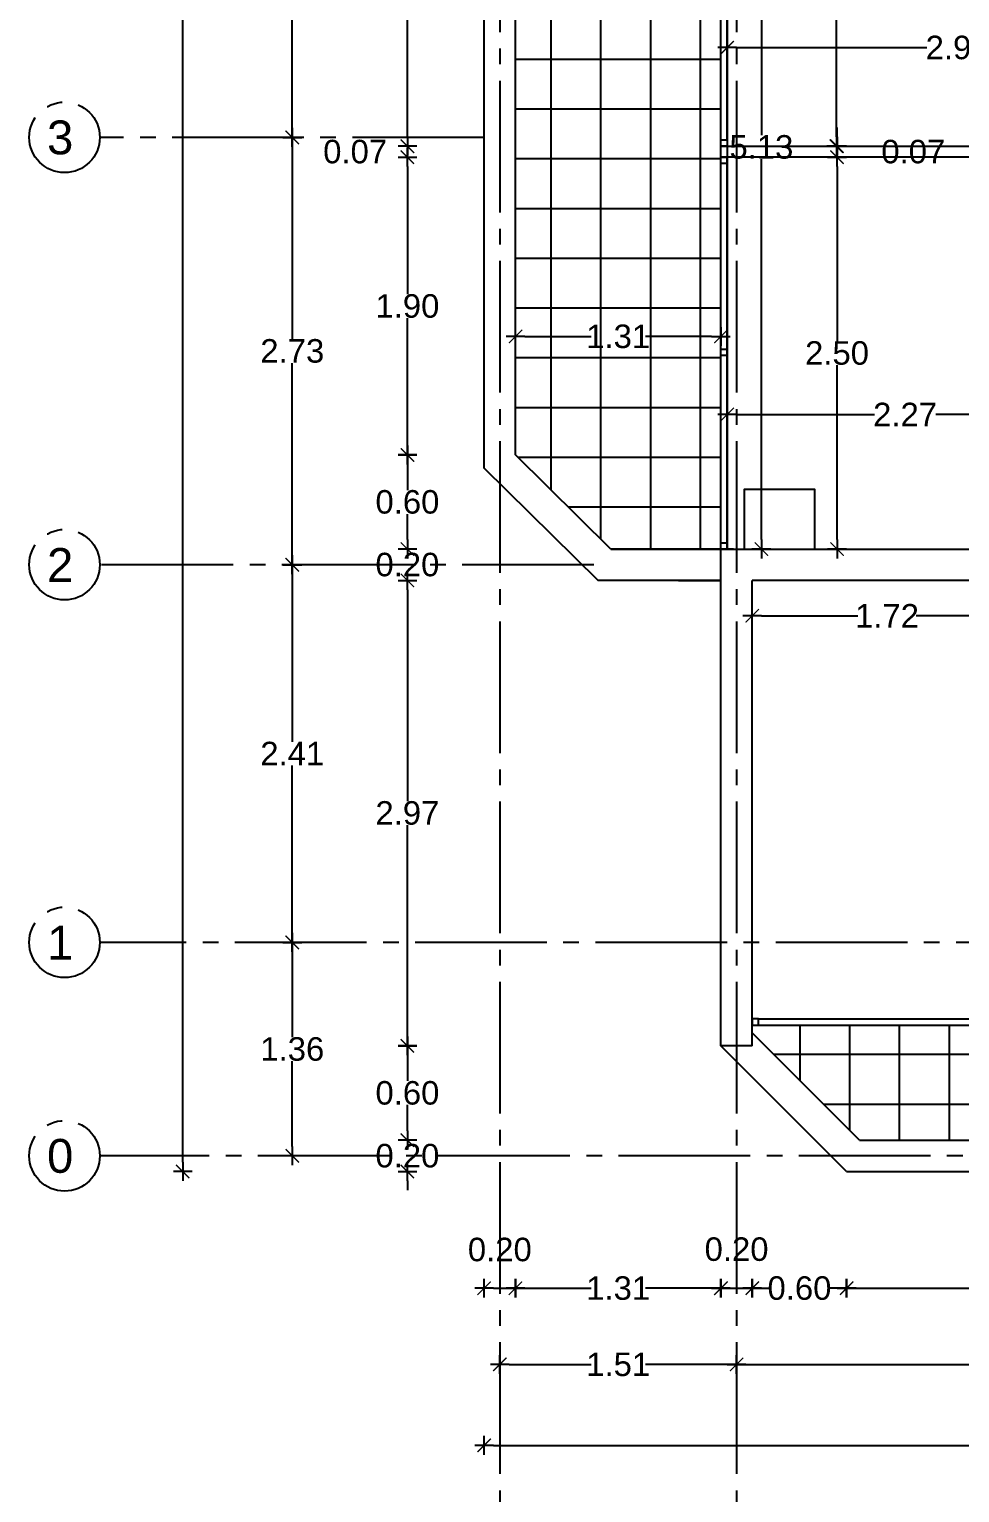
# Model space of a CAD drawing. Header units: millimetres. Extents: x 1217 to 2428, y 234 to 644.
# Drawn here: x 2349.98 to 2355.91, y 520.48 to 529.82 of the extents above; entities that cross this region are included whole.
import ezdxf

# ---------------------------------------------------------------- set-up
doc = ezdxf.new("R2010")
doc.units = ezdxf.units.MM
doc.linetypes.add('ACAD_ISO04W100', pattern=[30, 24, -3, 0, -3])
doc.layers.get('0').update_dxf_attribs({"lineweight": 5})
for name, color, linetype in [('0.1', 251, 'Continuous'), ('0.2', 2, 'Continuous'), ('0.3', 6, 'Continuous'), ('COTAS', 252, 'Continuous'), ('COTAS INTERIORES', 3, 'Continuous'), ('EJES', 8, 'Continuous'), ('MUROS', 7, 'Continuous')]:
    doc.layers.add(name, color=color, linetype=linetype)
doc.styles.add('INTERARQ', font='arial.ttf')
doc.styles.get("Standard").update_dxf_attribs({"font": 'arial.ttf'})
doc.dimstyles.new('ESCALA_1-50', dxfattribs={"dimtxt": 0.15, "dimasz": 0.06, "dimexe": 0.18, "dimexo": 0.0625, "dimgap": 0, "dimtad": 0, "dimtih": 1, "dimtoh": 1, "dimzin": 0, "dimdsep": 46, "dimtxsty": 'INTERARQ', "dimblk": 'DIMTICK', "dimcen": 0, "dimse1": 1, "dimse2": 1, "dimclrd": 256, "dimclre": 1, "dimclrt": 2, "dimadec": 0, "dimazin": 0, "dimtfac": 4.5, "dimtofl": 0, "dimtmove": 2, "dimatfit": 3, "dimldrblk": 'DIMTICK', "dimfxl": 1, "dimtolj": 1, "dimtzin": 0, "dimarcsym": 0})
pattern_1 = [(90, (807.40966, -286.0244), (-0.31749764, 2e-16), []), (180, (807.40966, -286.0244), (-2e-16, -0.31749764), [])]

# ---------------------------------------------------------------- blocks, each defined once
blk = doc.blocks.new('DIMTICK')
at = {"color": 1}
for p, q in [((-1, 0), (1, 0)), ((0, 1), (0, -1))]:
    blk.add_line(p, q, dxfattribs=at)
at = {"color": 3, "const_width": 0.141}
blk.add_lwpolyline([(0.71, 0.71), (-0.71, -0.71)], dxfattribs=at)
blk = doc.blocks.new('*D701')
at = {"layer": 'COTAS INTERIORES', "lineweight": -2, "ltscale": 3, "transparency": 16777216}
for p, q in [((2353.1384, 527.8575), (2353.5602, 527.8575)), ((2354.3285, 527.8575), (2353.9067, 527.8575))]:
    blk.add_line(p, q, dxfattribs=at)
at = {"layer": 'DEFPOINTS', "color": 0, "ltscale": 3, "transparency": 16777216}
for p in [(2354.3885, 529.0362, 0), (2353.0784, 527.8575, 0), (2353.0784, 527.8575)]:
    blk.add_point(p, dxfattribs=at)
at = {"layer": 'COTAS INTERIORES', "lineweight": -2, "ltscale": 3, "transparency": 16777216, "xscale": 0.06, "yscale": 0.06, "zscale": 0.06, "rotation": 180}
blk.add_blockref('DIMTICK', (2353.0784, 527.8575), dxfattribs=at)
at = {"layer": 'COTAS INTERIORES', "lineweight": -2, "ltscale": 3, "transparency": 16777216, "xscale": 0.06, "yscale": 0.06, "zscale": 0.06}
blk.add_blockref('DIMTICK', (2354.3885, 527.8575), dxfattribs=at)
at = {"layer": 'COTAS INTERIORES', "color": 2, "ltscale": 3, "transparency": 16777216, "insert": (2353.7334, 527.8575), "char_height": 0.15, "attachment_point": 5, "style": 'INTERARQ'}
blk.add_mtext('\\A1;1.31', dxfattribs=at)
blk = doc.blocks.new('*D397')
at = {"layer": 'COTAS', "lineweight": -2, "ltscale": 3, "transparency": 16777216}
blk.add_line((2352.9384, 521.7846), (2353.0184, 521.7846), dxfattribs=at)
at = {"layer": 'DEFPOINTS', "color": 0, "ltscale": 3, "transparency": 16777216}
for p in [(2353.0784, 526.2801, 0), (2352.8784, 526.0801, 0), (2353.0784, 521.7846)]:
    blk.add_point(p, dxfattribs=at)
at = {"layer": 'COTAS', "lineweight": -2, "ltscale": 3, "transparency": 16777216, "xscale": 0.06, "yscale": 0.06, "zscale": 0.06, "rotation": 180}
blk.add_blockref('DIMTICK', (2352.8784, 521.7846), dxfattribs=at)
at = {"layer": 'COTAS', "lineweight": -2, "ltscale": 3, "transparency": 16777216, "xscale": 0.06, "yscale": 0.06, "zscale": 0.06}
blk.add_blockref('DIMTICK', (2353.0784, 521.7846), dxfattribs=at)
at = {"layer": 'COTAS', "color": 2, "ltscale": 3, "transparency": 16777216, "insert": (2352.9784, 522.0307), "char_height": 0.15, "attachment_point": 5, "style": 'INTERARQ'}
blk.add_mtext('\\A1;0.20', dxfattribs=at)
blk = doc.blocks.new('*D398')
at = {"layer": 'COTAS', "lineweight": -2, "ltscale": 3, "transparency": 16777216}
for p, q in [((2353.1384, 521.7846), (2353.5602, 521.7846)), ((2354.3285, 521.7846), (2353.9067, 521.7846))]:
    blk.add_line(p, q, dxfattribs=at)
at = {"layer": 'DEFPOINTS', "color": 0, "ltscale": 3, "transparency": 16777216}
for p in [(2353.0784, 526.2801, 0), (2354.3885, 523.1102), (2354.3885, 521.7846)]:
    blk.add_point(p, dxfattribs=at)
at = {"layer": 'COTAS', "lineweight": -2, "ltscale": 3, "transparency": 16777216, "xscale": 0.06, "yscale": 0.06, "zscale": 0.06, "rotation": 180}
blk.add_blockref('DIMTICK', (2353.0784, 521.7846), dxfattribs=at)
at = {"layer": 'COTAS', "lineweight": -2, "ltscale": 3, "transparency": 16777216, "xscale": 0.06, "yscale": 0.06, "zscale": 0.06}
blk.add_blockref('DIMTICK', (2354.3885, 521.7846), dxfattribs=at)
at = {"layer": 'COTAS', "color": 2, "ltscale": 3, "transparency": 16777216, "insert": (2353.7334, 521.7846), "char_height": 0.15, "attachment_point": 5, "style": 'INTERARQ'}
blk.add_mtext('\\A1;1.31', dxfattribs=at)
blk = doc.blocks.new('*D399')
at = {"layer": 'COTAS', "lineweight": -2, "ltscale": 3, "transparency": 16777216}
blk.add_line((2354.4485, 521.7846), (2354.5285, 521.7846), dxfattribs=at)
at = {"layer": 'DEFPOINTS', "color": 0, "ltscale": 3, "transparency": 16777216}
for p in [(2354.3885, 523.1102), (2354.5885, 523.1102), (2354.5885, 521.7846)]:
    blk.add_point(p, dxfattribs=at)
at = {"layer": 'COTAS', "lineweight": -2, "ltscale": 3, "transparency": 16777216, "xscale": 0.06, "yscale": 0.06, "zscale": 0.06, "rotation": 180}
blk.add_blockref('DIMTICK', (2354.3885, 521.7846), dxfattribs=at)
at = {"layer": 'COTAS', "lineweight": -2, "ltscale": 3, "transparency": 16777216, "xscale": 0.06, "yscale": 0.06, "zscale": 0.06}
blk.add_blockref('DIMTICK', (2354.5885, 521.7846), dxfattribs=at)
at = {"layer": 'COTAS', "color": 2, "ltscale": 3, "transparency": 16777216, "insert": (2354.4885, 522.033), "char_height": 0.15, "attachment_point": 5, "style": 'INTERARQ'}
blk.add_mtext('\\A1;0.20', dxfattribs=at)
blk = doc.blocks.new('*D400')
at = {"layer": 'COTAS', "lineweight": -2, "ltscale": 3, "transparency": 16777216}
for p, q in [((2354.6485, 521.7846), (2354.6949, 521.7846)), ((2355.1305, 521.7846), (2355.084, 521.7846))]:
    blk.add_line(p, q, dxfattribs=at)
at = {"layer": 'DEFPOINTS', "color": 0, "ltscale": 3, "transparency": 16777216}
for p in [(2354.5885, 523.1102), (2355.1905, 522.3082), (2355.1905, 521.7846)]:
    blk.add_point(p, dxfattribs=at)
at = {"layer": 'COTAS', "lineweight": -2, "ltscale": 3, "transparency": 16777216, "xscale": 0.06, "yscale": 0.06, "zscale": 0.06, "rotation": 180}
blk.add_blockref('DIMTICK', (2354.5885, 521.7846), dxfattribs=at)
at = {"layer": 'COTAS', "lineweight": -2, "ltscale": 3, "transparency": 16777216, "xscale": 0.06, "yscale": 0.06, "zscale": 0.06}
blk.add_blockref('DIMTICK', (2355.1905, 521.7846), dxfattribs=at)
at = {"layer": 'COTAS', "color": 2, "ltscale": 3, "transparency": 16777216, "insert": (2354.8895, 521.7846), "char_height": 0.15, "attachment_point": 5, "style": 'INTERARQ'}
blk.add_mtext('\\A1;0.60', dxfattribs=at)
blk = doc.blocks.new('*D401')
at = {"layer": 'COTAS', "lineweight": -2, "ltscale": 3, "transparency": 16777216}
for p, q in [((2355.2505, 521.7846), (2356.2085, 521.7846)), ((2357.5587, 521.7846), (2356.6007, 521.7846))]:
    blk.add_line(p, q, dxfattribs=at)
at = {"layer": 'DEFPOINTS', "color": 0, "ltscale": 3, "transparency": 16777216}
for p in [(2357.6187, 523.243), (2355.1905, 522.3082), (2357.6187, 521.7846)]:
    blk.add_point(p, dxfattribs=at)
at = {"layer": 'COTAS', "lineweight": -2, "ltscale": 3, "transparency": 16777216, "xscale": 0.06, "yscale": 0.06, "zscale": 0.06, "rotation": 180}
blk.add_blockref('DIMTICK', (2355.1905, 521.7846), dxfattribs=at)
at = {"layer": 'COTAS', "lineweight": -2, "ltscale": 3, "transparency": 16777216, "xscale": 0.06, "yscale": 0.06, "zscale": 0.06}
blk.add_blockref('DIMTICK', (2357.6187, 521.7846), dxfattribs=at)
at = {"layer": 'COTAS', "color": 2, "ltscale": 3, "transparency": 16777216, "insert": (2356.4046, 521.7846), "char_height": 0.15, "attachment_point": 5, "style": 'INTERARQ'}
blk.add_mtext('\\A1;2.43', dxfattribs=at)
blk = doc.blocks.new('*D416')
at = {"layer": 'COTAS', "lineweight": -2, "ltscale": 3, "transparency": 16777216}
for p, q in [((2353.0384, 521.2982), (2353.5602, 521.2982)), ((2354.4285, 521.2982), (2353.9067, 521.2982))]:
    blk.add_line(p, q, dxfattribs=at)
at = {"layer": 'DEFPOINTS', "color": 0, "ltscale": 3, "transparency": 16777216}
for p in [(2352.9784, 521.2982, 0), (2354.4885, 521.2982, 0), (2354.4885, 521.2982)]:
    blk.add_point(p, dxfattribs=at)
at = {"layer": 'COTAS', "lineweight": -2, "ltscale": 3, "transparency": 16777216, "xscale": 0.06, "yscale": 0.06, "zscale": 0.06, "rotation": 180}
blk.add_blockref('DIMTICK', (2352.9784, 521.2982), dxfattribs=at)
at = {"layer": 'COTAS', "lineweight": -2, "ltscale": 3, "transparency": 16777216, "xscale": 0.06, "yscale": 0.06, "zscale": 0.06}
blk.add_blockref('DIMTICK', (2354.4885, 521.2982), dxfattribs=at)
at = {"layer": 'COTAS', "color": 2, "ltscale": 3, "transparency": 16777216, "insert": (2353.7335, 521.2982), "char_height": 0.15, "attachment_point": 5, "style": 'INTERARQ'}
blk.add_mtext('\\A1;1.51', dxfattribs=at)
blk = doc.blocks.new('*D417')
at = {"layer": 'COTAS', "lineweight": -2, "ltscale": 3, "transparency": 16777216}
for p, q in [((2354.5485, 521.2982), (2356.2088, 521.2982)), ((2358.2587, 521.2982), (2356.5984, 521.2982))]:
    blk.add_line(p, q, dxfattribs=at)
at = {"layer": 'DEFPOINTS', "color": 0, "ltscale": 3, "transparency": 16777216}
for p in [(2358.3187, 522.3082), (2354.4885, 521.2982, 0), (2358.3187, 521.2982)]:
    blk.add_point(p, dxfattribs=at)
at = {"layer": 'COTAS', "lineweight": -2, "ltscale": 3, "transparency": 16777216, "xscale": 0.06, "yscale": 0.06, "zscale": 0.06, "rotation": 180}
blk.add_blockref('DIMTICK', (2354.4885, 521.2982), dxfattribs=at)
at = {"layer": 'COTAS', "lineweight": -2, "ltscale": 3, "transparency": 16777216, "xscale": 0.06, "yscale": 0.06, "zscale": 0.06}
blk.add_blockref('DIMTICK', (2358.3187, 521.2982), dxfattribs=at)
at = {"layer": 'COTAS', "color": 2, "ltscale": 3, "transparency": 16777216, "insert": (2356.4036, 521.2982), "char_height": 0.15, "attachment_point": 5, "style": 'INTERARQ'}
blk.add_mtext('\\A1;3.83', dxfattribs=at)
blk = doc.blocks.new('*D426')
at = {"layer": 'COTAS', "lineweight": -2, "ltscale": 3, "transparency": 16777216}
for p, q in [((2352.9384, 520.782), (2359.6931, 520.782)), ((2366.9383, 520.782), (2360.1836, 520.782))]:
    blk.add_line(p, q, dxfattribs=at)
at = {"layer": 'DEFPOINTS', "color": 0, "ltscale": 3, "transparency": 16777216}
for p in [(2352.8784, 526.0801, 0), (2366.9983, 526.0801, 0), (2366.9983, 520.782)]:
    blk.add_point(p, dxfattribs=at)
at = {"layer": 'COTAS', "lineweight": -2, "ltscale": 3, "transparency": 16777216, "xscale": 0.06, "yscale": 0.06, "zscale": 0.06, "rotation": 180}
blk.add_blockref('DIMTICK', (2352.8784, 520.782), dxfattribs=at)
at = {"layer": 'COTAS', "lineweight": -2, "ltscale": 3, "transparency": 16777216, "xscale": 0.06, "yscale": 0.06, "zscale": 0.06}
blk.add_blockref('DIMTICK', (2366.9983, 520.782), dxfattribs=at)
at = {"layer": 'COTAS', "color": 2, "ltscale": 3, "transparency": 16777216, "insert": (2359.9384, 520.782), "char_height": 0.15, "attachment_point": 5, "style": 'INTERARQ'}
blk.add_mtext('\\A1;14.12', dxfattribs=at)
blk = doc.blocks.new('*D710')
at = {"layer": 'COTAS', "lineweight": -2, "ltscale": 3, "transparency": 16777216}
for p, q in [((2352.389, 522.7893), (2352.389, 522.8493)), ((2352.389, 522.4693), (2352.389, 522.4093))]:
    blk.add_line(p, q, dxfattribs=at)
at = {"layer": 'DEFPOINTS', "color": 0, "ltscale": 3, "transparency": 16777216}
for p in [(2352.389, 522.7293), (2355.2733, 522.7293, 0), (2355.1905, 522.5293, 0)]:
    blk.add_point(p, dxfattribs=at)
at = {"layer": 'COTAS', "lineweight": -2, "ltscale": 3, "transparency": 16777216, "xscale": 0.06, "yscale": 0.06, "zscale": 0.06}
for p, rotation in [((2352.389, 522.7293), 270), ((2352.389, 522.5293), 90)]:
    blk.add_blockref('DIMTICK', p, dxfattribs=dict(at, rotation=rotation))
at = {"layer": 'COTAS', "color": 2, "ltscale": 3, "transparency": 16777216, "insert": (2352.389, 522.6293), "char_height": 0.15, "attachment_point": 5, "style": 'INTERARQ'}
blk.add_mtext('\\A1;0.20', dxfattribs=at)
blk = doc.blocks.new('*D454')
at = {"layer": 'COTAS', "lineweight": -2, "ltscale": 3, "transparency": 16777216}
for p, q in [((2352.389, 523.2713), (2352.389, 523.1069)), ((2352.389, 522.7893), (2352.389, 522.9537))]:
    blk.add_line(p, q, dxfattribs=at)
at = {"layer": 'DEFPOINTS', "color": 0, "ltscale": 3, "transparency": 16777216}
for p in [(2352.389, 523.3313), (2354.3885, 523.3313), (2355.2733, 522.7293, 0)]:
    blk.add_point(p, dxfattribs=at)
at = {"layer": 'COTAS', "lineweight": -2, "ltscale": 3, "transparency": 16777216, "xscale": 0.06, "yscale": 0.06, "zscale": 0.06}
for p, rotation in [((2352.389, 523.3313), 90), ((2352.389, 522.7293), 270)]:
    blk.add_blockref('DIMTICK', p, dxfattribs=dict(at, rotation=rotation))
at = {"layer": 'COTAS', "color": 2, "ltscale": 3, "transparency": 16777216, "insert": (2352.389, 523.0303), "char_height": 0.15, "attachment_point": 5, "style": 'INTERARQ'}
blk.add_mtext('\\A1;0.60', dxfattribs=at)
blk = doc.blocks.new('*D455')
at = {"layer": 'COTAS', "lineweight": -2, "ltscale": 3, "transparency": 16777216}
for p, q in [((2352.389, 526.2412), (2352.389, 524.8928)), ((2352.389, 523.3913), (2352.389, 524.7397))]:
    blk.add_line(p, q, dxfattribs=at)
at = {"layer": 'DEFPOINTS', "color": 0, "ltscale": 3, "transparency": 16777216}
for p in [(2352.389, 526.3012), (2354.3885, 526.3012, 0), (2354.3885, 523.3313)]:
    blk.add_point(p, dxfattribs=at)
at = {"layer": 'COTAS', "lineweight": -2, "ltscale": 3, "transparency": 16777216, "xscale": 0.06, "yscale": 0.06, "zscale": 0.06}
for p, rotation in [((2352.389, 526.3012), 90), ((2352.389, 523.3313), 270)]:
    blk.add_blockref('DIMTICK', p, dxfattribs=dict(at, rotation=rotation))
at = {"layer": 'COTAS', "color": 2, "ltscale": 3, "transparency": 16777216, "insert": (2352.389, 524.8163), "char_height": 0.15, "attachment_point": 5, "style": 'INTERARQ'}
blk.add_mtext('\\A1;2.97', dxfattribs=at)
blk = doc.blocks.new('*D711')
at = {"layer": 'COTAS', "lineweight": -2, "ltscale": 3, "transparency": 16777216}
for p, q in [((2352.389, 526.5612), (2352.389, 526.6212)), ((2352.389, 526.2412), (2352.389, 526.1812))]:
    blk.add_line(p, q, dxfattribs=at)
at = {"layer": 'DEFPOINTS', "color": 0, "ltscale": 3, "transparency": 16777216}
for p in [(2352.389, 526.5012), (2353.6869, 526.5012, 0), (2354.3885, 526.3012, 0)]:
    blk.add_point(p, dxfattribs=at)
at = {"layer": 'COTAS', "lineweight": -2, "ltscale": 3, "transparency": 16777216, "xscale": 0.06, "yscale": 0.06, "zscale": 0.06}
for p, rotation in [((2352.389, 526.5012), 270), ((2352.389, 526.3012), 90)]:
    blk.add_blockref('DIMTICK', p, dxfattribs=dict(at, rotation=rotation))
at = {"layer": 'COTAS', "color": 2, "ltscale": 3, "transparency": 16777216, "insert": (2352.389, 526.4012), "char_height": 0.15, "attachment_point": 5, "style": 'INTERARQ'}
blk.add_mtext('\\A1;0.20', dxfattribs=at)
blk = doc.blocks.new('*D712')
at = {"layer": 'COTAS', "lineweight": -2, "ltscale": 3, "transparency": 16777216}
for p, q in [((2352.389, 528.9412), (2352.389, 528.1278)), ((2352.389, 527.1612), (2352.389, 527.9746))]:
    blk.add_line(p, q, dxfattribs=at)
at = {"layer": 'DEFPOINTS', "color": 0, "ltscale": 3, "transparency": 16777216}
for p in [(2352.389, 529.0012), (2354.9092, 529.0012, 0), (2353.0784, 527.1012, 0)]:
    blk.add_point(p, dxfattribs=at)
at = {"layer": 'COTAS', "lineweight": -2, "ltscale": 3, "transparency": 16777216, "xscale": 0.06, "yscale": 0.06, "zscale": 0.06}
for p, rotation in [((2352.389, 529.0012), 90), ((2352.389, 527.1012), 270)]:
    blk.add_blockref('DIMTICK', p, dxfattribs=dict(at, rotation=rotation))
at = {"layer": 'COTAS', "color": 2, "ltscale": 3, "transparency": 16777216, "insert": (2352.389, 528.0512), "char_height": 0.15, "attachment_point": 5, "style": 'INTERARQ'}
blk.add_mtext('\\A1;1.90', dxfattribs=at)
blk = doc.blocks.new('*D727')
at = {"layer": 'COTAS', "lineweight": -2, "ltscale": 3, "transparency": 16777216}
for p, q in [((2351.6548, 531.6711), (2351.6548, 530.5061)), ((2351.6548, 529.1878), (2351.6548, 530.3529))]:
    blk.add_line(p, q, dxfattribs=at)
at = {"layer": 'DEFPOINTS', "color": 0, "ltscale": 3, "transparency": 16777216}
for p in [(2352.8784, 531.7311), (2351.6548, 529.1278), (2352.8784, 529.1278, 0)]:
    blk.add_point(p, dxfattribs=at)
at = {"layer": 'COTAS', "lineweight": -2, "ltscale": 3, "transparency": 16777216, "xscale": 0.06, "yscale": 0.06, "zscale": 0.06}
for p, rotation in [((2351.6548, 531.7311), 90), ((2351.6548, 529.1278), 270)]:
    blk.add_blockref('DIMTICK', p, dxfattribs=dict(at, rotation=rotation))
at = {"layer": 'COTAS', "color": 2, "ltscale": 3, "transparency": 16777216, "insert": (2351.6548, 530.4295), "char_height": 0.15, "attachment_point": 5, "style": 'INTERARQ'}
blk.add_mtext('\\A1;2.60', dxfattribs=at)
blk = doc.blocks.new('*D461')
at = {"layer": 'COTAS', "lineweight": -2, "ltscale": 3, "transparency": 16777216}
for p, q in [((2351.6548, 529.0678), (2351.6548, 527.8412)), ((2351.6548, 526.4612), (2351.6548, 527.6879))]:
    blk.add_line(p, q, dxfattribs=at)
at = {"layer": 'DEFPOINTS', "color": 0, "ltscale": 3, "transparency": 16777216}
for p in [(2352.8784, 529.1278, 0), (2351.6548, 526.4012), (2352.9784, 526.4012)]:
    blk.add_point(p, dxfattribs=at)
at = {"layer": 'COTAS', "lineweight": -2, "ltscale": 3, "transparency": 16777216, "xscale": 0.06, "yscale": 0.06, "zscale": 0.06}
for p, rotation in [((2351.6548, 529.1278), 90), ((2351.6548, 526.4012), 270)]:
    blk.add_blockref('DIMTICK', p, dxfattribs=dict(at, rotation=rotation))
at = {"layer": 'COTAS', "color": 2, "ltscale": 3, "transparency": 16777216, "insert": (2351.6548, 527.7645), "char_height": 0.15, "attachment_point": 5, "style": 'INTERARQ'}
blk.add_mtext('\\A1;2.73', dxfattribs=at)
blk = doc.blocks.new('*D462')
at = {"layer": 'COTAS', "lineweight": -2, "ltscale": 3, "transparency": 16777216}
for p, q in [((2351.6548, 526.3412), (2351.6548, 525.2715)), ((2351.6548, 524.0513), (2351.6548, 525.1209))]:
    blk.add_line(p, q, dxfattribs=at)
at = {"layer": 'DEFPOINTS', "color": 0, "ltscale": 3, "transparency": 16777216}
for p in [(2352.9784, 526.4012), (2351.6548, 523.9913), (2352.9784, 523.9913, 0)]:
    blk.add_point(p, dxfattribs=at)
at = {"layer": 'COTAS', "lineweight": -2, "ltscale": 3, "transparency": 16777216, "xscale": 0.06, "yscale": 0.06, "zscale": 0.06}
for p, rotation in [((2351.6548, 526.4012), 90), ((2351.6548, 523.9913), 270)]:
    blk.add_blockref('DIMTICK', p, dxfattribs=dict(at, rotation=rotation))
at = {"layer": 'COTAS', "color": 2, "ltscale": 3, "transparency": 16777216, "insert": (2351.6548, 525.1962), "char_height": 0.15, "attachment_point": 5, "style": 'INTERARQ'}
blk.add_mtext('\\A1;2.41', dxfattribs=at)
blk = doc.blocks.new('*D728')
at = {"layer": 'COTAS', "lineweight": -2, "ltscale": 3, "transparency": 16777216}
for p, q in [((2351.6548, 523.9313), (2351.6548, 523.3869)), ((2351.6548, 522.6892), (2351.6548, 523.2336))]:
    blk.add_line(p, q, dxfattribs=at)
at = {"layer": 'DEFPOINTS', "color": 0, "ltscale": 3, "transparency": 16777216}
for p in [(2352.9784, 523.9913, 0), (2351.6548, 522.6292), (2352.9784, 522.6292)]:
    blk.add_point(p, dxfattribs=at)
at = {"layer": 'COTAS', "lineweight": -2, "ltscale": 3, "transparency": 16777216, "xscale": 0.06, "yscale": 0.06, "zscale": 0.06}
for p, rotation in [((2351.6548, 523.9913), 90), ((2351.6548, 522.6292), 270)]:
    blk.add_blockref('DIMTICK', p, dxfattribs=dict(at, rotation=rotation))
at = {"layer": 'COTAS', "color": 2, "ltscale": 3, "transparency": 16777216, "insert": (2351.6548, 523.3102), "char_height": 0.15, "attachment_point": 5, "style": 'INTERARQ'}
blk.add_mtext('\\A1;1.36', dxfattribs=at)
blk = doc.blocks.new('*D729')
at = {"layer": 'COTAS', "lineweight": -2, "ltscale": 3, "transparency": 16777216}
for p, q in [((2350.9562, 555.1033), (2350.9562, 538.6798)), ((2350.9562, 522.5893), (2350.9562, 538.5265))]:
    blk.add_line(p, q, dxfattribs=at)
at = {"layer": 'DEFPOINTS', "color": 0, "ltscale": 3, "transparency": 16777216}
for p in [(2350.9562, 555.1633), (2355.3008, 555.1633, 0), (2355.1905, 522.5293, 0)]:
    blk.add_point(p, dxfattribs=at)
at = {"layer": 'COTAS', "lineweight": -2, "ltscale": 3, "transparency": 16777216, "xscale": 0.06, "yscale": 0.06, "zscale": 0.06}
for p, rotation in [((2350.9562, 555.1633), 90), ((2350.9562, 522.5293), 270)]:
    blk.add_blockref('DIMTICK', p, dxfattribs=dict(at, rotation=rotation))
at = {"layer": 'COTAS', "color": 2, "ltscale": 3, "transparency": 16777216, "insert": (2350.9562, 538.6032), "char_height": 0.15, "attachment_point": 5, "style": 'INTERARQ'}
blk.add_mtext('\\A1;32.63', dxfattribs=at)
blk = doc.blocks.new('*D770')
at = {"layer": 'COTAS', "lineweight": -2, "ltscale": 3, "transparency": 16777216}
for p, q in [((2352.389, 529.1312), (2352.389, 529.1912)), ((2352.389, 528.9412), (2352.389, 528.8812))]:
    blk.add_line(p, q, dxfattribs=at)
at = {"layer": 'DEFPOINTS', "color": 0, "ltscale": 3, "transparency": 16777216}
for p in [(2352.389, 529.0712), (2354.7103, 529.0712, 0), (2354.9092, 529.0012, 0)]:
    blk.add_point(p, dxfattribs=at)
at = {"layer": 'COTAS', "lineweight": -2, "ltscale": 3, "transparency": 16777216, "xscale": 0.06, "yscale": 0.06, "zscale": 0.06}
for p, rotation in [((2352.389, 529.0712), 270), ((2352.389, 529.0012), 90)]:
    blk.add_blockref('DIMTICK', p, dxfattribs=dict(at, rotation=rotation))
at = {"layer": 'COTAS', "color": 2, "ltscale": 3, "transparency": 16777216, "insert": (2352.0558, 529.0362), "char_height": 0.15, "attachment_point": 5, "style": 'INTERARQ'}
blk.add_mtext('\\A1;0.07', dxfattribs=at)
blk = doc.blocks.new('*D771')
at = {"layer": 'COTAS', "lineweight": -2, "ltscale": 3, "transparency": 16777216}
for p, q in [((2352.389, 531.5712), (2352.389, 530.4277)), ((2352.389, 529.1312), (2352.389, 530.2746))]:
    blk.add_line(p, q, dxfattribs=at)
at = {"layer": 'DEFPOINTS', "color": 0, "ltscale": 3, "transparency": 16777216}
for p in [(2352.389, 531.6312), (2353.0784, 531.6312), (2354.7103, 529.0712, 0)]:
    blk.add_point(p, dxfattribs=at)
at = {"layer": 'COTAS', "lineweight": -2, "ltscale": 3, "transparency": 16777216, "xscale": 0.06, "yscale": 0.06, "zscale": 0.06}
for p, rotation in [((2352.389, 531.6312), 90), ((2352.389, 529.0712), 270)]:
    blk.add_blockref('DIMTICK', p, dxfattribs=dict(at, rotation=rotation))
at = {"layer": 'COTAS', "color": 2, "ltscale": 3, "transparency": 16777216, "insert": (2352.389, 530.3512), "char_height": 0.15, "attachment_point": 5, "style": 'INTERARQ'}
blk.add_mtext('\\A1;2.56', dxfattribs=at)
blk = doc.blocks.new('*D772')
at = {"layer": 'COTAS INTERIORES', "lineweight": -2, "ltscale": 3, "transparency": 16777216}
for p, q in [((2355.1251, 531.5711), (2355.1251, 530.4277)), ((2355.1251, 529.1312), (2355.1251, 530.2746))]:
    blk.add_line(p, q, dxfattribs=at)
at = {"layer": 'DEFPOINTS', "color": 0, "ltscale": 3, "transparency": 16777216}
for p in [(2354.8497, 531.6311, 0), (2354.8497, 529.0712, 0), (2355.1251, 529.0712)]:
    blk.add_point(p, dxfattribs=at)
at = {"layer": 'COTAS INTERIORES', "lineweight": -2, "ltscale": 3, "transparency": 16777216, "xscale": 0.06, "yscale": 0.06, "zscale": 0.06}
for p, rotation in [((2355.1251, 531.6311), 90), ((2355.1251, 529.0712), 270)]:
    blk.add_blockref('DIMTICK', p, dxfattribs=dict(at, rotation=rotation))
at = {"layer": 'COTAS INTERIORES', "color": 2, "ltscale": 3, "transparency": 16777216, "insert": (2355.1251, 530.3511), "char_height": 0.15, "attachment_point": 5, "style": 'INTERARQ'}
blk.add_mtext('\\A1;2.56', dxfattribs=at)
blk = doc.blocks.new('*D773')
at = {"layer": 'COTAS INTERIORES', "lineweight": -2, "ltscale": 3, "transparency": 16777216}
for p, q in [((2354.4885, 529.7006), (2355.7026, 529.7006)), ((2357.3084, 529.7006), (2356.0942, 529.7006))]:
    blk.add_line(p, q, dxfattribs=at)
at = {"layer": 'DEFPOINTS', "color": 0, "ltscale": 3, "transparency": 16777216}
for p in [(2357.3684, 529.7006), (2354.4285, 529.2638, 0), (2357.3684, 529.0712, 0)]:
    blk.add_point(p, dxfattribs=at)
at = {"layer": 'COTAS INTERIORES', "lineweight": -2, "ltscale": 3, "transparency": 16777216, "xscale": 0.06, "yscale": 0.06, "zscale": 0.06, "rotation": 180}
blk.add_blockref('DIMTICK', (2354.4285, 529.7006), dxfattribs=at)
at = {"layer": 'COTAS INTERIORES', "lineweight": -2, "ltscale": 3, "transparency": 16777216, "xscale": 0.06, "yscale": 0.06, "zscale": 0.06}
blk.add_blockref('DIMTICK', (2357.3684, 529.7006), dxfattribs=at)
at = {"layer": 'COTAS INTERIORES', "color": 2, "ltscale": 3, "transparency": 16777216, "insert": (2355.8984, 529.7006), "char_height": 0.15, "attachment_point": 5, "style": 'INTERARQ'}
blk.add_mtext('\\A1;2.94', dxfattribs=at)
blk = doc.blocks.new('*D782')
at = {"layer": 'COTAS INTERIORES', "lineweight": -2, "ltscale": 3, "transparency": 16777216}
for p, q in [((2354.6468, 531.5712), (2354.6468, 529.1428)), ((2354.6468, 526.5612), (2354.6468, 528.9896))]:
    blk.add_line(p, q, dxfattribs=at)
at = {"layer": 'DEFPOINTS', "color": 0, "ltscale": 3, "transparency": 16777216}
for p in [(2353.0784, 531.6312, 0), (2354.6468, 531.6312), (2353.6869, 526.5012, 0)]:
    blk.add_point(p, dxfattribs=at)
at = {"layer": 'COTAS INTERIORES', "lineweight": -2, "ltscale": 3, "transparency": 16777216, "xscale": 0.06, "yscale": 0.06, "zscale": 0.06}
for p, rotation in [((2354.6468, 531.6312), 90), ((2354.6468, 526.5012), 270)]:
    blk.add_blockref('DIMTICK', p, dxfattribs=dict(at, rotation=rotation))
at = {"layer": 'COTAS INTERIORES', "color": 2, "ltscale": 3, "transparency": 16777216, "insert": (2354.6468, 529.0662), "char_height": 0.15, "attachment_point": 5, "style": 'INTERARQ'}
blk.add_mtext('\\A1;5.13', dxfattribs=at)
blk = doc.blocks.new('*D783')
at = {"layer": 'COTAS INTERIORES', "lineweight": -2, "ltscale": 3, "transparency": 16777216}
for p, q in [((2355.1292, 528.9412), (2355.1292, 527.8278)), ((2355.1292, 526.5612), (2355.1292, 527.6746))]:
    blk.add_line(p, q, dxfattribs=at)
at = {"layer": 'DEFPOINTS', "color": 0, "ltscale": 3, "transparency": 16777216}
for p in [(2354.9874, 529.0012, 0), (2355.1292, 529.0012), (2354.9874, 526.5012, 0)]:
    blk.add_point(p, dxfattribs=at)
at = {"layer": 'COTAS INTERIORES', "lineweight": -2, "ltscale": 3, "transparency": 16777216, "xscale": 0.06, "yscale": 0.06, "zscale": 0.06}
for p, rotation in [((2355.1292, 529.0012), 90), ((2355.1292, 526.5012), 270)]:
    blk.add_blockref('DIMTICK', p, dxfattribs=dict(at, rotation=rotation))
at = {"layer": 'COTAS INTERIORES', "color": 2, "ltscale": 3, "transparency": 16777216, "insert": (2355.1292, 527.7512), "char_height": 0.15, "attachment_point": 5, "style": 'INTERARQ'}
blk.add_mtext('\\A1;2.50', dxfattribs=at)
blk = doc.blocks.new('*D784')
at = {"layer": 'COTAS INTERIORES', "lineweight": -2, "ltscale": 3, "transparency": 16777216}
for p, q in [((2355.1292, 529.1312), (2355.1292, 529.1912)), ((2355.1292, 528.9412), (2355.1292, 528.8812))]:
    blk.add_line(p, q, dxfattribs=at)
at = {"layer": 'DEFPOINTS', "color": 0, "ltscale": 3, "transparency": 16777216}
for p in [(2354.8575, 529.0712, 0), (2354.9874, 529.0012, 0), (2355.1292, 529.0712)]:
    blk.add_point(p, dxfattribs=at)
at = {"layer": 'COTAS INTERIORES', "lineweight": -2, "ltscale": 3, "transparency": 16777216, "xscale": 0.06, "yscale": 0.06, "zscale": 0.06}
for p, rotation in [((2355.1292, 529.0712), 270), ((2355.1292, 529.0012), 90)]:
    blk.add_blockref('DIMTICK', p, dxfattribs=dict(at, rotation=rotation))
at = {"layer": 'COTAS INTERIORES', "color": 2, "ltscale": 3, "transparency": 16777216, "insert": (2355.6156, 529.0362), "char_height": 0.15, "attachment_point": 5, "style": 'INTERARQ'}
blk.add_mtext('\\A1;0.07', dxfattribs=at)
blk = doc.blocks.new('*D785')
at = {"layer": 'COTAS INTERIORES', "lineweight": -2, "ltscale": 3, "transparency": 16777216}
for p, q in [((2354.4885, 527.3596), (2355.3673, 527.3596)), ((2356.6383, 527.3596), (2355.7595, 527.3596))]:
    blk.add_line(p, q, dxfattribs=at)
at = {"layer": 'DEFPOINTS', "color": 0, "ltscale": 3, "transparency": 16777216}
for p in [(2354.4285, 529.0012, 0), (2356.6983, 528.1512, 0), (2356.6983, 527.3596)]:
    blk.add_point(p, dxfattribs=at)
at = {"layer": 'COTAS INTERIORES', "lineweight": -2, "ltscale": 3, "transparency": 16777216, "xscale": 0.06, "yscale": 0.06, "zscale": 0.06, "rotation": 180}
blk.add_blockref('DIMTICK', (2354.4285, 527.3596), dxfattribs=at)
at = {"layer": 'COTAS INTERIORES', "lineweight": -2, "ltscale": 3, "transparency": 16777216, "xscale": 0.06, "yscale": 0.06, "zscale": 0.06}
blk.add_blockref('DIMTICK', (2356.6983, 527.3596), dxfattribs=at)
at = {"layer": 'COTAS INTERIORES', "color": 2, "ltscale": 3, "transparency": 16777216, "insert": (2355.5634, 527.3596), "char_height": 0.15, "attachment_point": 5, "style": 'INTERARQ'}
blk.add_mtext('\\A1;2.27', dxfattribs=at)
blk = doc.blocks.new('*D786')
at = {"layer": 'COTAS INTERIORES', "lineweight": -2, "ltscale": 3, "transparency": 16777216}
for p, q in [((2354.6485, 526.0752), (2355.261, 526.0752)), ((2356.2476, 526.0752), (2355.635, 526.0752))]:
    blk.add_line(p, q, dxfattribs=at)
at = {"layer": 'DEFPOINTS', "color": 0, "ltscale": 3, "transparency": 16777216}
for p in [(2354.5885, 526.3012, 0), (2356.3076, 526.3012, 0), (2356.3076, 526.0752)]:
    blk.add_point(p, dxfattribs=at)
at = {"layer": 'COTAS INTERIORES', "lineweight": -2, "ltscale": 3, "transparency": 16777216, "xscale": 0.06, "yscale": 0.06, "zscale": 0.06, "rotation": 180}
blk.add_blockref('DIMTICK', (2354.5885, 526.0752), dxfattribs=at)
at = {"layer": 'COTAS INTERIORES', "lineweight": -2, "ltscale": 3, "transparency": 16777216, "xscale": 0.06, "yscale": 0.06, "zscale": 0.06}
blk.add_blockref('DIMTICK', (2356.3076, 526.0752), dxfattribs=at)
at = {"layer": 'COTAS INTERIORES', "color": 2, "ltscale": 3, "transparency": 16777216, "insert": (2355.448, 526.0752), "char_height": 0.15, "attachment_point": 5, "style": 'INTERARQ'}
blk.add_mtext('\\A1;1.72', dxfattribs=at)
blk = doc.blocks.new('*D853')
at = {"layer": 'COTAS', "lineweight": -2, "ltscale": 3, "transparency": 16777216}
for p, q in [((2352.389, 527.0412), (2352.389, 526.8778)), ((2352.389, 526.5612), (2352.389, 526.7246))]:
    blk.add_line(p, q, dxfattribs=at)
at = {"layer": 'DEFPOINTS', "color": 0, "ltscale": 3, "transparency": 16777216}
for p in [(2352.389, 527.1012), (2353.0784, 527.1012), (2353.6869, 526.5012, 0)]:
    blk.add_point(p, dxfattribs=at)
at = {"layer": 'COTAS', "lineweight": -2, "ltscale": 3, "transparency": 16777216, "xscale": 0.06, "yscale": 0.06, "zscale": 0.06}
for p, rotation in [((2352.389, 527.1012), 90), ((2352.389, 526.5012), 270)]:
    blk.add_blockref('DIMTICK', p, dxfattribs=dict(at, rotation=rotation))
at = {"layer": 'COTAS', "color": 2, "ltscale": 3, "transparency": 16777216, "insert": (2352.389, 526.8012), "char_height": 0.15, "attachment_point": 5, "style": 'INTERARQ'}
blk.add_mtext('\\A1;0.60', dxfattribs=at)

msp = doc.modelspace()

# ---------------------------------------------------------------- hatches: boundary and pattern name
at = {"layer": '0.1'}
h = msp.add_hatch(dxfattribs=at)
h.set_pattern_fill('NET', color=256, scale=0.099999, angle=-270, style=0)
h.set_pattern_definition(pattern_1)
h.paths.add_polyline_path([(2353.07842, 527.10124), (2353.68688, 526.50123), (2353.76125, 526.50123), (2354.38846, 526.50121), (2354.38848, 531.63115), (2353.07842, 531.63115)])
h = msp.add_hatch(dxfattribs=at)
h.set_pattern_fill('NET', color=256, scale=0.099999, angle=-270, style=0)
h.set_pattern_definition(pattern_1)
h.paths.add_polyline_path([(2358.21837, 522.72928), (2355.27329, 522.72928), (2354.58846, 523.41412), (2354.58846, 523.46412), (2354.62846, 523.46412), (2357.6187, 523.46412), (2358.21837, 523.46412)])

# ---------------------------------------------------------------- linework, layer by layer
at = {"layer": '0.1', "elevation": 0}
for points in [[(2353.07842, 527.10124), (2353.07842, 531.63115), (2354.42846, 531.63115), (2354.42846, 526.50121)], [(2354.38846, 529.11115), (2354.38846, 531.56115)], [(2354.42846, 529.11115), (2354.42846, 531.56115)], [(2354.38846, 526.50121), (2354.38846, 529.00117)], [(2354.42846, 526.50121), (2354.42846, 529.00117)], [(2354.46846, 526.50121), (2353.76125, 526.50123), (2353.68688, 526.50123)], [(2354.62846, 523.50412), (2357.6187, 523.50412)], [(2354.62846, 523.50412), (2357.6187, 523.50412)], [(2354.62846, 523.46412), (2357.6187, 523.46412)], [(2354.62846, 523.46412), (2357.6187, 523.46412)]]:
    msp.add_lwpolyline(points, dxfattribs=at)
msp.add_lwpolyline([(2354.98739, 526.50122), (2354.98739, 526.88122), (2354.53739, 526.88122), (2354.53739, 526.50122)], close=True, dxfattribs=at)
at = {"layer": '0.2'}
for p, q in [((2353.07842, 527.10124, 0), (2353.07842, 531.63115, 0)), ((2353.68688, 526.50123, 0), (2354.38846, 526.50123, 0)), ((2353.68688, 526.50123, 0), (2354.38847, 526.50123, 0)), ((2354.38846, 526.30123, 0), (2353.60485, 526.30123, 0)), ((2355.27329, 522.72928, 0), (2354.58846, 523.41412, 0)), ((2355.19045, 522.52928, 0), (2354.38846, 523.33128, 0))]:
    msp.add_line(p, q, dxfattribs=at)
at = {"layer": '0.2', "elevation": 0}
for points in [[(2354.38847, 526.30123), (2353.60485, 526.30123), (2352.87843, 527.01757), (2352.87842, 531.83115), (2354.38848, 531.83115)], [(2354.38846, 529.11115), (2354.42846, 529.11115), (2354.42846, 529.07115), (2354.38846, 529.07115), (2354.38846, 529.11115)], [(2354.38846, 529.00117), (2354.42846, 529.00117), (2354.42846, 528.96117), (2354.38846, 528.96117), (2354.38846, 529.00117)], [(2354.38846, 527.77556), (2354.42846, 527.77556), (2354.42846, 527.73556), (2354.38846, 527.73556), (2354.38846, 527.77556)], [(2353.68688, 526.50123), (2353.07842, 527.10123)], [(2354.19088, 526.50124), (2354.38846, 526.50124)], [(2354.38846, 526.54121), (2354.42846, 526.54121), (2354.42846, 526.50121), (2354.38846, 526.50121), (2354.38846, 526.54121)], [(2354.11835, 526.30123), (2354.38846, 526.30123)], [(2354.62846, 523.46412), (2354.62846, 523.50412), (2354.58846, 523.50412), (2354.58846, 523.46412), (2354.62846, 523.46412)], [(2354.62846, 523.46412), (2354.62846, 523.50412), (2354.58846, 523.50412), (2354.58846, 523.46412), (2354.62846, 523.46412)], [(2355.27329, 522.72928), (2358.21837, 522.72928)], [(2355.19045, 522.52928), (2358.41837, 522.52928)]]:
    msp.add_lwpolyline(points, dxfattribs=at)
at = {"layer": '0.3'}
for p, q in [((2354.38846, 529.00117, 0), (2354.38846, 529.07115, 0)), ((2354.38847, 529.07115, 0), (2357.36835, 529.07115, 0)), ((2357.36835, 529.00115, 0), (2354.38847, 529.00117, 0))]:
    msp.add_line(p, q, dxfattribs=at)
at = {"layer": 'EJES', "linetype": 'ACAD_ISO04W100', "ltscale": 0.035, "elevation": 0}
for points in [[(2352.97844, 558.23948), (2352.97844, 520.03979)], [(2352.97844, 558.23948), (2352.97844, 520.03979)], [(2354.48848, 558.23948), (2354.48848, 520.03979)], [(2354.48848, 558.23948), (2354.48848, 520.03979)], [(2352.87842, 529.12785), (2350.42715, 529.12785)], [(2353.57846, 526.40119), (2350.42715, 526.40119)], [(2360.17837, 523.99126), (2350.42715, 523.99126)], [(2369.52562, 522.62918), (2350.42715, 522.62918)], [(2369.52562, 522.62918), (2350.42715, 522.62918)]]:
    msp.add_lwpolyline(points, dxfattribs=at)
at = {"layer": 'EJES', "linetype": 'ACAD_ISO04W100', "ltscale": 0.035}
for centre in [(2350.20218, 529.12786, 0), (2350.20218, 529.12785, 0), (2350.20218, 526.4012, 0), (2350.20218, 526.40119, 0), (2350.20218, 523.99127, 0), (2350.20218, 523.99127, 0), (2350.20218, 522.62919, 0), (2350.20218, 522.62918, 0)]:
    msp.add_circle(centre, 0.22497, dxfattribs=at)
at = {"layer": 'MUROS'}
for p, q in [((2354.38846, 526.50121, 0), (2356.3076, 526.50121, 0)), ((2354.38846, 523.33128, 0), (2354.38846, 526.50121, 0)), ((2354.58846, 523.33128, 0), (2354.58846, 526.30121, 0))]:
    msp.add_line(p, q, dxfattribs=at)
at = {"layer": 'MUROS', "elevation": 0}
for points in [[(2356.3076, 526.30121), (2354.58844, 526.30121)], [(2354.58846, 523.33128), (2354.38846, 523.33128)]]:
    msp.add_lwpolyline(points, dxfattribs=at)

# ---------------------------------------------------------------- texts
at = {"layer": 'EJES', "char_height": 0.216, "width": 0.3443665, "attachment_point": 5}
for s, insert in [('3', (2350.17417, 529.12611, 0)), ('2', (2350.17417, 526.39945, 0)), ('1', (2350.17417, 523.98954, 0)), ('1', (2350.17417, 523.98953, 0)), ('0', (2350.17417, 522.62744, 0)), ('0', (2350.17417, 522.62745, 0))]:
    msp.add_mtext(s, dxfattribs=dict(at, insert=insert))

# ---------------------------------------------------------------- dimensions: what is measured, and where the dimension line sits
at = {"layer": 'COTAS', "ltscale": 3}
dim = msp.add_linear_dim(base=(2350.95617, 555.16328, 0), p1=(2355.19045, 522.52928, 0), p2=(2355.30082, 555.16328, 0), angle=90, dimstyle='ESCALA_1-50', dxfattribs=at)
dim.commit()
dim.dimension.update_dxf_attribs({"geometry": '*D729', "text_midpoint": (2350.95617, 538.60317, 0), "dimtype": 160})
for base, p1, p2, picture, middle in [((2351.65479, 529.12785, 0), (2352.87842, 531.73112, 0), (2352.87842, 529.12785, 0), '*D727', (2351.65479, 530.42948, 0)), ((2352.38897, 531.63115, 0), (2354.71028, 529.07115, 0), (2353.07842, 531.63115, 0), '*D771', (2352.38897, 530.35115, 0)), ((2351.65479, 526.40119, 0), (2352.87842, 529.12785, 0), (2352.97844, 526.40119, 0), '*D461', (2351.65479, 527.76452, 0)), ((2352.38897, 529.07115, 0), (2354.90921, 529.00117, 0), (2354.71028, 529.07115, 0), '*D770', (2352.05579, 529.03616, 0)), ((2352.38897, 529.00117, 0), (2353.07842, 527.10124, 0), (2354.90921, 529.00117, 0), '*D712', (2352.38897, 528.0512, 0)), ((2352.38897, 527.10123, 0), (2353.68688, 526.50123, 0), (2353.07842, 527.10123, 0), '*D853', (2352.38897, 526.80123, 0)), ((2352.38897, 526.50123, 0), (2354.38846, 526.30123, 0), (2353.68688, 526.50123, 0), '*D711', (2352.38897, 526.40123, 0)), ((2351.65479, 523.99126, 0), (2352.97844, 526.40119, 0), (2352.97844, 523.99126, 0), '*D462', (2351.65479, 525.19623, 0)), ((2352.38897, 526.30123, 0), (2354.38846, 523.33128, 0), (2354.38846, 526.30123, 0), '*D455', (2352.38897, 524.81626, 0)), ((2351.65479, 522.62918, 0), (2352.97844, 523.99126, 0), (2352.97844, 522.62918, 0), '*D728', (2351.65479, 523.31022, 0)), ((2352.38897, 523.33128, 0), (2355.27329, 522.72928, 0), (2354.38846, 523.33128, 0), '*D454', (2352.38897, 523.03028, 0)), ((2352.38897, 522.72928, 0), (2355.19045, 522.52928, 0), (2355.27329, 522.72928, 0), '*D710', (2352.38897, 522.62928, 0))]:
    dim = msp.add_linear_dim(base=base, p1=p1, p2=p2, angle=90, dimstyle='ESCALA_1-50', dxfattribs=at)
    dim.commit()
    dim.dimension.update_dxf_attribs({"geometry": picture, "text_midpoint": middle})
for base, p1, p2, picture, middle in [((2353.07842, 521.78458, 0), (2352.87842, 526.08013, 0), (2353.07842, 526.28013, 0), '*D397', (2352.97842, 522.03068, 0)), ((2354.58846, 521.78458, 0), (2354.38846, 523.11017, 0), (2354.58846, 523.11017, 0), '*D399', (2354.48846, 522.03297, 0))]:
    dim = msp.add_linear_dim(base=base, p1=p1, p2=p2, dimstyle='ESCALA_1-50', dxfattribs=at)
    dim.commit()
    dim.dimension.update_dxf_attribs({"geometry": picture, "text_midpoint": middle, "dimtype": 160})
for base, p1, p2, picture, middle in [((2354.38846, 521.78458, 0), (2353.07842, 526.28013, 0), (2354.38846, 523.11017, 0), '*D398', (2353.73344, 521.78458, 0)), ((2366.99833, 520.782, 0), (2352.87842, 526.08013, 0), (2366.99833, 526.08011, 0), '*D426', (2359.93837, 520.782, 0)), ((2357.61872, 521.78458, 0), (2355.19045, 522.30818, 0), (2357.61872, 523.24301, 0), '*D401', (2356.40459, 521.78458, 0)), ((2355.19045, 521.78458, 0), (2354.58846, 523.11017, 0), (2355.19045, 522.30818, 0), '*D400', (2354.88945, 521.78458, 0)), ((2358.31872, 521.29824, 0), (2354.48848, 521.29824, 0), (2358.31872, 522.30818, 0), '*D417', (2356.4036, 521.29824, 0)), ((2354.48848, 521.29824, 0), (2352.97844, 521.29824, 0), (2354.48848, 521.29824, 0), '*D416', (2353.73346, 521.29824, 0))]:
    dim = msp.add_linear_dim(base=base, p1=p1, p2=p2, dimstyle='ESCALA_1-50', dxfattribs=at)
    dim.commit()
    dim.dimension.update_dxf_attribs({"geometry": picture, "text_midpoint": middle})
at = {"layer": 'COTAS INTERIORES', "ltscale": 3}
for base, p1, p2, picture, middle in [((2354.64679, 531.63115, 0), (2353.68688, 526.50123, 0), (2353.07842, 531.63115, 0), '*D782', (2354.64679, 529.06619, 0)), ((2355.12513, 529.07115, 0), (2354.84974, 531.63115, 0), (2354.84974, 529.07115, 0), '*D772', (2355.12513, 530.35115, 0)), ((2355.12922, 529.07115, 0), (2354.9874, 529.00117, 0), (2354.85753, 529.07115, 0), '*D784', (2355.61556, 529.03616, 0)), ((2355.12922, 529.00117, 0), (2354.98739, 526.50122, 0), (2354.9874, 529.00117, 0), '*D783', (2355.12922, 527.75119, 0))]:
    dim = msp.add_linear_dim(base=base, p1=p1, p2=p2, angle=90, dimstyle='ESCALA_1-50', dxfattribs=at)
    dim.commit()
    dim.dimension.update_dxf_attribs({"geometry": picture, "text_midpoint": middle})
for base, p1, p2, picture, middle in [((2357.36835, 529.70065, 0), (2354.42846, 529.26379, 0), (2357.36835, 529.07115, 0), '*D773', (2355.89841, 529.70065, 0)), ((2353.07842, 527.85752, 0), (2354.38846, 529.03616, 0), (2353.07842, 527.85752, 0), '*D701', (2353.73344, 527.85752, 0)), ((2356.69833, 527.35963, 0), (2354.42846, 529.00117, 0), (2356.69833, 528.15116, 0), '*D785', (2355.5634, 527.35963, 0)), ((2356.3076, 526.07516, 0), (2354.58846, 526.30121, 0), (2356.3076, 526.30121, 0), '*D786', (2355.44803, 526.07516, 0))]:
    dim = msp.add_linear_dim(base=base, p1=p1, p2=p2, dimstyle='ESCALA_1-50', dxfattribs=at)
    dim.commit()
    dim.dimension.update_dxf_attribs({"geometry": picture, "text_midpoint": middle})

doc.saveas('drawing.dxf')
